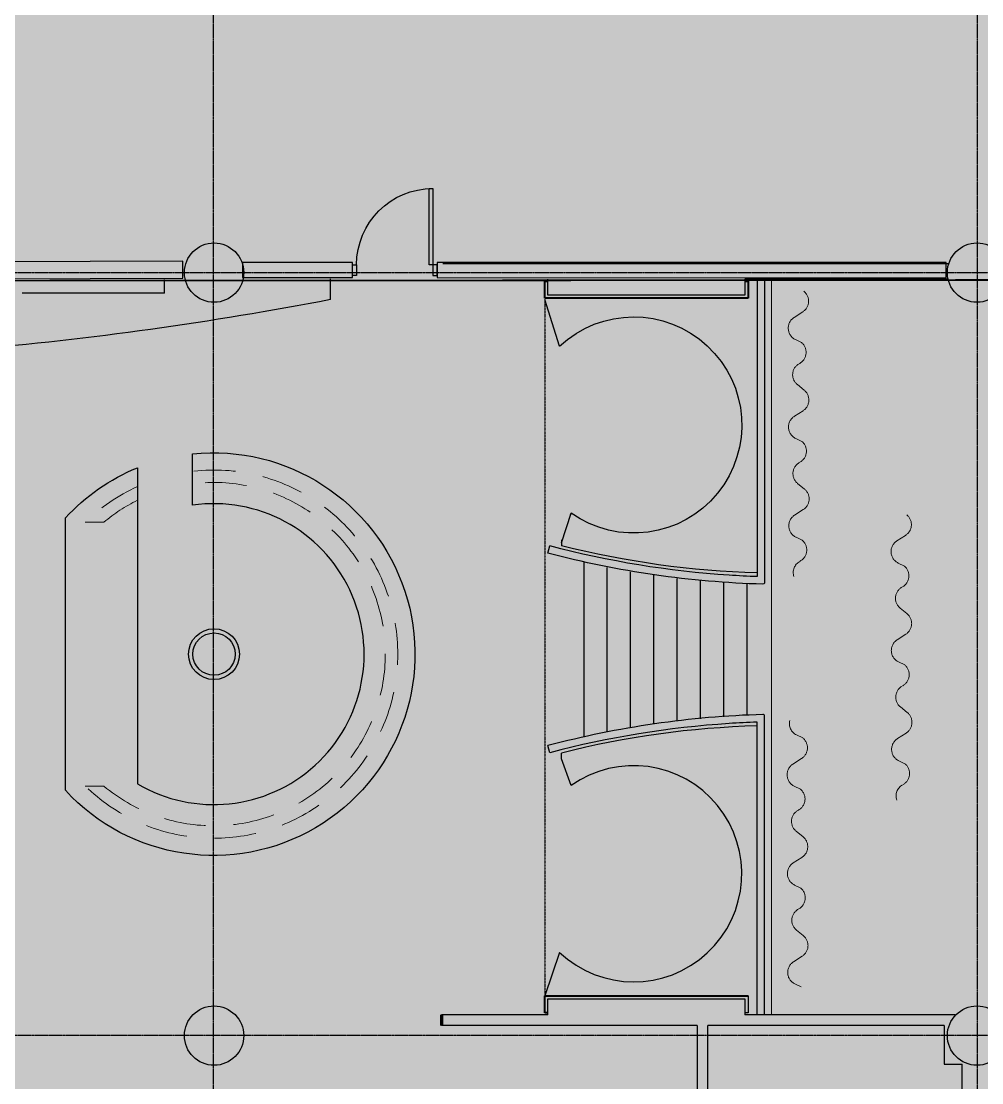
# Model space of a CAD drawing. Header units: inches. Extents: x 0 to 3574, y 0 to 3009.
# Drawn here: x 719 to 1173, y 993 to 1494 of the extents above; entities that cross this region are included whole.
import ezdxf

# ---------------------------------------------------------------- set-up
doc = ezdxf.new("R2010")
doc.units = ezdxf.units.IN
doc.header["$MEASUREMENT"] = 0
for name, pattern in [('CENTER2', [1.125, 0.75, -0.125, 0.125, -0.125]), ('DGN Style 2', [32.78468, 19.670808, -13.113872]), ('HIDDEN', [0.375, 0.25, -0.125]), ('HIDDEN2', [0.1875, 0.125, -0.0625])]:
    doc.linetypes.add(name, pattern=pattern)
for name, color, linetype in [('3 SUITE TENANT', 4, 'HIDDEN'), ('3 SUITE TENANT area', 151, 'HIDDEN'), ('4 COMMON BUILDING', 2, 'HIDDEN'), ('6 COMMON BLDG', 50, 'HIDDEN'), ('A-DOOR', 113, 'Continuous'), ('A-FLOR-CASE', 10, 'Continuous'), ('A-FLOR-HRAL', 73, 'Continuous'), ('A-FLOR-OVHD', 33, 'HIDDEN2'), ('A-FLOR-STRS', 71, 'Continuous'), ('A-WALL', 130, 'Continuous'), ('AecObjExplode_Layout1_Vport_20B0A', 7, 'Continuous'), ('S-COLS', 122, 'Continuous'), ('S-Grid', 34, 'CENTER2')]:
    doc.layers.add(name, color=color, linetype=linetype)
for name, color, linetype, lineweight in [('a-bp-01 - A-WALL-PRHT', 3, 'Continuous', 30), ('A-FLOR-PATT', 1, 'Continuous', 0), ('A-FLOR-WDWK', 7, 'Continuous', 13), ('A-WALL-FULL', 6, 'Continuous', 70), ('A-WALL-PRHT', 3, 'Continuous', 30)]:
    doc.layers.add(name, color=color, linetype=linetype, lineweight=lineweight)

# ---------------------------------------------------------------- blocks, each defined once
blk = doc.blocks.new('AecObjExplode_Layout1_Vport_20B0A')
at = {"layer": 'A-DOOR', "color": 113, "linetype": 'Continuous', "lineweight": -3}
for points in [[(826.61, 1107.75), (824.86, 1107.75), (824.86, 1143.75), (826.61, 1143.75)], [(790.61, 1102.75), (788.61, 1102.75), (788.61, 1107.75), (790.61, 1107.75)], [(826.61, 1102.75), (828.61, 1102.75), (828.61, 1107.75), (826.61, 1107.75)]]:
    blk.add_lwpolyline(points, close=True, dxfattribs=at)
at = {"layer": 'A-DOOR', "color": 48, "linetype": 'Continuous', "lineweight": -3, "extrusion": (0, 0, -1)}
blk.add_arc((-826.61, 1107.75), 36, 0.0031, 90.0031, dxfattribs=at)
at = {"layer": 'A-WALL', "color": 130, "linetype": 'Continuous', "lineweight": -3}
for p, q in [((708.59, 1109.48), (374.59, 1108.2)), ((708.62, 1101.48), (708.59, 1109.48)), ((736.85, 1108.85), (736.85, 1101.67)), ((788.61, 1108.84), (736.85, 1108.85)), ((788.61, 1101.66), (788.61, 1108.84)), ((828.61, 1108.84), (828.61, 1101.66)), ((1068.85, 1108.83), (828.61, 1108.84)), ((1068.85, 1101.65), (1068.85, 1108.83)), ((374.62, 1100.2), (708.62, 1101.48)), ((736.85, 1101.67), (788.61, 1101.66)), ((828.61, 1101.66), (1068.85, 1101.65))]:
    blk.add_line(p, q, dxfattribs=at)

msp = doc.modelspace()

# ---------------------------------------------------------------- hatches: boundary and pattern name
at = {"layer": '3 SUITE TENANT area', "transparency": 33554495}
h = msp.add_hatch(color=256, dxfattribs=at)
h.dxf.hatch_style = 1
h.paths.add_polyline_path([(1508.39, 1372.13), (1508.4, 1296.4), (1528.2, 1296.4), (1528.2, 773.5), (1652.9, 773.5), (1652.9, 735.17), (2112.52, 735.17), (2112.59, 778.78), (2176.32, 778.68), (2176.32, 655.86), (1890.32, 655.19), (1889.93, 298.19), (1527.32, 298.19), (1527.32, 262.31), (1171.32, 262.31), (1171.32, 252.13), (408.82, 252.13), (408.82, 280.25), (213.76, 280.25), (213.76, 667.38), (408.57, 667.38), (408.57, 646.82), (694.45, 646.82), (693.36, 788.42), (519.32, 788.42), (519.32, 937.75), (694.45, 937.75), (694.45, 1020.81), (406.95, 1020.81), (407.01, 1000.25), (213.76, 1000.25), (213.76, 1387.38), (408.38, 1387.38), (422.32, 1373.81), (462.32, 1373.86), (462.29, 1371.36)])
at = {"layer": '6 COMMON BLDG', "transparency": 33554495}
h = msp.add_hatch(color=256, dxfattribs=at)
h.dxf.hatch_style = 1
h.paths.add_polyline_path([(408.16, 1719.65), (408.16, 1387.38), (422.1, 1373.81), (462.1, 1373.81), (462.29, 1371.36), (1889.27, 1371.91), (1889.27, 1739.19), (1543.52, 1739.19), (1543.8, 1737.44), (1516.26, 1737.29), (422.65, 1734.58), (408.16, 1720.25)])
h.paths.add_polyline_path([(2189.82, 2694.69), (1950.82, 2694.69), (1950.82, 2627.19), (1942.32, 2627.19), (1942.32, 1739.19), (1889.44, 1739.19), (1889.45, 1368.28), (2246.32, 1369.19), (2246.32, 1739.19), (2198.32, 1739.19), (2198.32, 2627.19), (2189.82, 2627.19)])
h.paths.add_polyline_path([(3133, 1435.84), (3133, 1371.19), (2972.94, 1371.19), (2972.94, 1252.44), (2861.32, 1252.44), (2861.32, 1328.59), (2842.48, 1328.59), (2842.48, 1435.84)])
h.paths.add_polyline_path([(3210.2, 1674.53), (3210.2, 1435.84), (2778.3, 1435.84), (2778.3, 1489.19), (2246.32, 1489.19), (2246.32, 1621.19), (2780.8, 1621.19), (2780.8, 1676.28), (3134.47, 1676.28), (3134.47, 1674.57)])
h.paths.add_polyline_path([(3369.32, 1371.19), (3369.32, 1007.69), (3366.38, 1007.69), (3366.38, 721.19), (3328.94, 721.19), (3328.94, 654.38), (2974.94, 654.38), (2974.94, 761.81), (2670.32, 761.81), (2670.32, 723.19), (2653.82, 723.19), (2653.82, 650.56), (2441.63, 650.56), (2441.63, 1010.9), (2441.63, 1018.9), (2441.63, 1060.6), (2441.63, 1194.04), (2441.63, 1295.77), (2441.63, 1369.19), (2614.32, 1369.19), (2614.32, 1252.44), (2972.94, 1252.44), (2972.94, 1371.19)])
h.paths.add_polyline_path([(2614.32, 1489.19), (2614.32, 1252.44), (2689.23, 1252.44), (2689.23, 1489.19)])

# ---------------------------------------------------------------- linework, layer by layer
at = {"layer": '3 SUITE TENANT'}
msp.add_lwpolyline([(462.29, 1371.36), (1508.39, 1372.13), (1508.39, 1372.13), (1508.4, 1296.4), (1528.2, 1296.4), (1528.2, 773.5), (1652.9, 773.5), (1652.9, 735.17), (2112.52, 735.17)], dxfattribs=at)
at = {"layer": '4 COMMON BUILDING'}
msp.add_lwpolyline([(408.16, 1719.65), (408.16, 1387.38), (422.1, 1373.81), (462.1, 1373.81), (462.29, 1371.36), (1889.27, 1371.91), (1889.27, 1371.91), (1889.27, 1739.19), (1543.52, 1739.19), (1543.8, 1737.44), (1516.26, 1737.29), (422.65, 1734.58), (408.16, 1720.25)], close=True, dxfattribs=at)
at = {"layer": 'a-bp-01 - A-WALL-PRHT'}
for p, q in [((973.33, 1340.42), (966.32, 1362.56)), ((974.32, 1247.71), (978.82, 1261.71)), ((967.87, 1242.85), (968.76, 1246.23)), ((978.82, 1133.16), (974.32, 1145.8)), ((973.33, 1054.45), (966.32, 1033.98))]:
    msp.add_line(p, q, dxfattribs=at)
at = {"layer": 'A-FLOR-CASE'}
for p, q in [((786.95, 1365.56), (786.92, 1371.98)), ((865.32, 1362.47), (865.32, 1372.2))]:
    msp.add_line(p, q, dxfattribs=at)
at = {"layer": 'A-FLOR-CASE', "lineweight": 30}
for p, q in [((786.95, 1365.56), (719.82, 1365.56)), ((774.13, 1283.11), (774.13, 1133.98)), ((740.13, 1259.43), (740.13, 1130.94))]:
    msp.add_line(p, q, dxfattribs=at)
msp.add_circle((810.32, 1195.19), 12, dxfattribs=at)
at = {"layer": 'A-FLOR-CASE'}
msp.add_circle((810.32, 1195.19), 10, dxfattribs=at)
at = {"layer": 'A-FLOR-CASE', "lineweight": 30, "extrusion": (0, 0, -1)}
for centre, radius, start, end in [((-554.04, 2979.16), 1646.38, 259.10139, 265.09458), ((-810.12, 1195.19), 95, 83.9577, 317.4492), ((-810.12, 1195.19), 95, 42.5508, 67.7417)]:
    msp.add_arc(centre, radius, start, end, dxfattribs=at)
at = {"layer": 'A-FLOR-CASE', "ltscale": 4}
msp.add_arc((810.12, 1195.19), 71, 239.5476, 98.0967, dxfattribs=at)
at = {"layer": 'A-FLOR-HRAL'}
for p, q in [((1066.57, 1372.12), (1066.57, 1231.77)), ((1070.07, 1372.12), (1070.07, 1228.89)), ((1066.57, 1025), (1066.57, 1163.11)), ((1070.07, 1025), (1070.07, 1165.99)), ((968.76, 1148.64), (967.87, 1152.03))]:
    msp.add_line(p, q, dxfattribs=at)
at = {"layer": 'A-FLOR-HRAL', "extrusion": (0, 0, -1)}
for centre, radius, start, end in [((-1082.2, 1675.35), 447.36, 271.6544, 284.8069), ((-1082.2, 1675.35), 443.86, 273.7302, 284.8069), ((-1082.2, 1675.35), 443.86, 272.0176, 273.7316), ((-1069.32, 1228.93), 0.75, 183.0019, 273.0019)]:
    msp.add_arc(centre, radius, start, end, dxfattribs=at)
at = {"layer": 'A-FLOR-HRAL'}
for centre, radius, start, end in [((1082.2, 719.52), 447.36, 91.6544, 104.8069), ((1082.2, 719.52), 443.86, 93.7302, 104.8069), ((1082.2, 719.52), 443.86, 92.0176, 93.7316), ((1069.32, 1165.95), 0.75, 3.0019, 93.0019)]:
    msp.add_arc(centre, radius, start, end, dxfattribs=at)
at = {"layer": 'A-FLOR-OVHD'}
msp.add_line((966.32, 1362.56), (966.32, 1031.19), dxfattribs=at)
at = {"layer": 'A-FLOR-PATT'}
msp.add_line((1073.32, 1025), (1073.32, 1372.12), dxfattribs=at)
at = {"layer": 'A-FLOR-STRS'}
for p, q in [((984.81, 1238.4), (984.81, 1156.06)), ((995.81, 1158.36), (995.81, 1236.1)), ((1006.81, 1160.37), (1006.81, 1234.09)), ((1017.81, 1162.09), (1017.81, 1232.37)), ((1028.81, 1163.54), (1028.81, 1230.92)), ((1039.81, 1164.71), (1039.81, 1229.75)), ((1050.81, 1165.61), (1050.81, 1228.85)), ((1061.81, 1166.24), (1061.81, 1228.23))]:
    msp.add_line(p, q, dxfattribs=at)
at = {"layer": 'A-FLOR-WDWK', "lineweight": 30}
msp.add_line((800.12, 1265.48), (800.12, 1289.66), dxfattribs=at)
at = {"layer": 'A-FLOR-WDWK', "linetype": 'DGN Style 2', "lineweight": 13, "flags": 128}
for points in [[(749.52, 1257.44), (758.29, 1257.44)], [(749.52, 1132.94), (758.29, 1132.94)]]:
    msp.add_lwpolyline(points, dxfattribs=at)
at = {"layer": 'A-FLOR-WDWK', "linetype": 'DGN Style 2', "lineweight": 13, "extrusion": (0, 0, -1)}
msp.add_arc((-810.12, 1195.19), 86.87, 83.8189, 314.2299, dxfattribs=at)
at = {"layer": 'A-FLOR-WDWK', "linetype": 'DGN Style 2', "lineweight": 13}
for radius, start, end in [(86.87, 114.4695, 134.2299), (81, 230.221, 96.8388), (81, 116.3755, 129.779)]:
    msp.add_arc((810.12, 1195.19), radius, start, end, dxfattribs=at)
at = {"layer": 'A-WALL'}
for p, q in [((1156.8, 1379.37), (918.32, 1379.37)), ((967.82, 1364.62), (967.82, 1372.12)), ((1156.8, 1372.12), (1060.82, 1372.12)), ((1060.82, 1372.12), (1060.82, 1364.62)), ((1060.82, 1364.62), (967.82, 1364.62)), ((967.82, 1032.48), (1060.82, 1032.48)), ((967.82, 1025), (967.82, 1032.48)), ((1060.82, 1032.48), (1060.82, 1025)), ((1062.32, 1033.98), (1062.32, 1025.98)), ((967.82, 1025), (917.69, 1025)), ((1062.32, 1025.98), (1060.82, 1025.98)), ((1159.81, 1025), (1060.82, 1025)), ((1038.32, 1020), (917.69, 1020)), ((1038.32, 1020), (1038.32, 961)), ((1043.32, 961), (1043.32, 1020)), ((1154.82, 1020), (1043.32, 1020)), ((1163.32, 669.75), (1163.32, 1001.75))]:
    msp.add_line(p, q, dxfattribs=at)
at = {"layer": 'A-WALL', "flags": 128}
msp.add_lwpolyline([(1154.82, 1020), (1154.82, 1001.75), (1163.32, 1001.75)], dxfattribs=at)
at = {"layer": 'A-WALL-FULL', "color": 4, "linetype": 'Continuous', "lineweight": 40}
for p, q in [((966.32, 1363.12), (966.32, 1371.12)), ((966.32, 1371.12), (967.82, 1371.12)), ((1060.82, 1371.12), (1062.32, 1371.12)), ((1062.32, 1371.12), (1062.32, 1363.12)), ((1062.32, 1363.12), (966.32, 1363.12)), ((966.32, 1025.98), (966.32, 1033.98)), ((966.32, 1033.98), (1062.32, 1033.98)), ((967.82, 1025.98), (966.32, 1025.98))]:
    msp.add_line(p, q, dxfattribs=at)
at = {"layer": 'A-WALL-FULL'}
msp.add_line((917.69, 1025), (917.69, 1020), dxfattribs=at)
at = {"layer": 'A-WALL-PRHT', "color": 4, "linetype": 'DGN Style 2', "lineweight": 0}
for p, q in [((1084.01, 1354.06), (1088.08, 1356.67)), ((1087.55, 1342.2), (1084.64, 1343.61)), ((1086.38, 1332.23), (1086.65, 1332.38)), ((1088.76, 1319.74), (1085.55, 1322.35)), ((1084.15, 1307.42), (1088.22, 1310.03)), ((1087.68, 1295.56), (1084.77, 1296.97)), ((1088.9, 1273.1), (1085.69, 1275.71)), ((1084.28, 1260.78), (1088.35, 1263.39)), ((1087.82, 1248.92), (1084.91, 1250.33)), ((1132.52, 1248.61), (1136.59, 1251.22)), ((1136.06, 1236.75), (1133.15, 1238.16)), ((1134.89, 1226.77), (1135.16, 1226.93)), ((1137.27, 1214.29), (1134.06, 1216.9)), ((1132.66, 1201.97), (1136.73, 1204.58)), ((1136.19, 1190.11), (1133.28, 1191.52)), ((1137.41, 1167.64), (1134.2, 1170.25)), ((1088.09, 1155.64), (1085.18, 1157.05)), ((1132.79, 1155.33), (1136.86, 1157.94)), ((1083.48, 1143.32), (1087.55, 1145.93)), ((1136.33, 1143.47), (1133.42, 1144.87)), ((1087.01, 1131.46), (1084.1, 1132.87)), ((1085.84, 1121.48), (1086.12, 1121.64)), ((1088.23, 1109), (1085.02, 1111.6)), ((1083.61, 1096.68), (1087.68, 1099.29)), ((1087.15, 1084.82), (1084.24, 1086.22)), ((1085.98, 1074.84), (1086.25, 1075)), ((1088.36, 1062.35), (1085.15, 1064.96)), ((1083.75, 1050.04), (1087.82, 1052.65)), ((1087.29, 1038.17), (1084.37, 1039.58))]:
    msp.add_line(p, q, dxfattribs=at)
at = {"layer": 'A-WALL-PRHT'}
for p, q in [((978.82, 1261.71), (978.3, 1260.98)), ((974.32, 1249.07), (974.32, 1246.35)), ((974.32, 1145.8), (974.32, 1148.53))]:
    msp.add_line(p, q, dxfattribs=at)
at = {"layer": 'A-WALL-PRHT', "color": 4, "linetype": 'DGN Style 2', "lineweight": 0}
for centre, start, end in [((1084.85, 1361.72), 302.651, 50.9168), ((1083.69, 1337.6), 299.5295, 50.0238), ((1089.33, 1327.01), 119.5295, 230.9168), ((1084.98, 1315.08), 302.651, 50.9168), ((1083.83, 1290.96), 299.5295, 50.0238), ((1089.47, 1280.36), 119.5295, 230.9168), ((1085.12, 1268.44), 302.651, 50.9168), ((1133.36, 1256.27), 302.651, 50.9168), ((1083.97, 1244.32), 299.5295, 50.0238), ((1089.61, 1233.72), 119.5295, 198.8555), ((1132.2, 1232.15), 299.5295, 50.0238), ((1137.84, 1221.55), 119.5295, 230.9168), ((1133.49, 1209.63), 302.651, 50.9168), ((1132.34, 1185.51), 299.5295, 50.0238), ((1137.98, 1174.91), 119.5295, 230.9168), ((1133.63, 1162.99), 302.651, 50.9168), ((1084.31, 1150.98), 302.651, 50.9168), ((1132.48, 1138.87), 299.5295, 50.0238), ((1138.12, 1128.27), 119.5295, 198.8555), ((1083.16, 1126.86), 299.5295, 50.0238), ((1088.8, 1116.26), 119.5295, 230.9168), ((1084.45, 1104.34), 302.651, 50.9168), ((1083.29, 1080.22), 299.5295, 50.0238), ((1088.93, 1069.62), 119.5295, 230.9168), ((1084.58, 1057.7), 302.651, 50.9168)]:
    msp.add_arc(centre, 6, start, end, dxfattribs=at)
at = {"layer": 'A-WALL-PRHT', "extrusion": (0, 0, -1)}
for centre, radius, start, end in [((-1008.32, 1303.31), 51, 46.6898, 305.3417), ((-1077.54, 1651.91), 418.5, 271.5025, 284.2795)]:
    msp.add_arc(centre, radius, start, end, dxfattribs=at)
at = {"layer": 'A-WALL-PRHT', "color": 4, "linetype": 'DGN Style 2', "lineweight": 0, "extrusion": (0, 0, -1)}
for centre, end in [((-1087.25, 1349.01), 57.349), ((-1087.38, 1302.37), 57.349), ((-1087.52, 1255.73), 57.349), ((-1135.76, 1243.56), 57.349), ((-1135.89, 1196.92), 57.349), ((-1087.79, 1162.45), 13.8744), ((-1136.03, 1150.28), 57.349), ((-1086.71, 1138.27), 57.349), ((-1086.85, 1091.63), 57.349), ((-1086.99, 1044.98), 57.349)]:
    msp.add_arc(centre, 6, 295.8151, end, dxfattribs=at)
at = {"layer": 'A-WALL-PRHT'}
for centre, radius, start, end in [((1077.54, 742.96), 418.5, 91.5025, 104.2795), ((1008.32, 1091.56), 51, 226.6898, 125.3417)]:
    msp.add_arc(centre, radius, start, end, dxfattribs=at)
at = {"layer": 'S-COLS'}
for centre in [(810.32, 1375.19), (1170.32, 1375.19), (810.32, 1015.19), (810.32, 1015.19), (1170.32, 1015.19)]:
    msp.add_circle(centre, 14, dxfattribs=at)
at = {"layer": 'S-Grid'}
for p, q in [((809.83, 3008.9), (809.83, 83.18)), ((1170.32, 3008.9), (1170.32, 83.12)), ((36, 1375.3), (3537.89, 1375.3)), ((36, 1015.36), (3537.89, 1015.36))]:
    msp.add_line(p, q, dxfattribs=at)

# ---------------------------------------------------------------- block references
at = {"layer": 'AecObjExplode_Layout1_Vport_20B0A'}
msp.add_blockref('AecObjExplode_Layout1_Vport_20B0A', (86.96, 271.16), dxfattribs=at)

doc.saveas('drawing.dxf')
